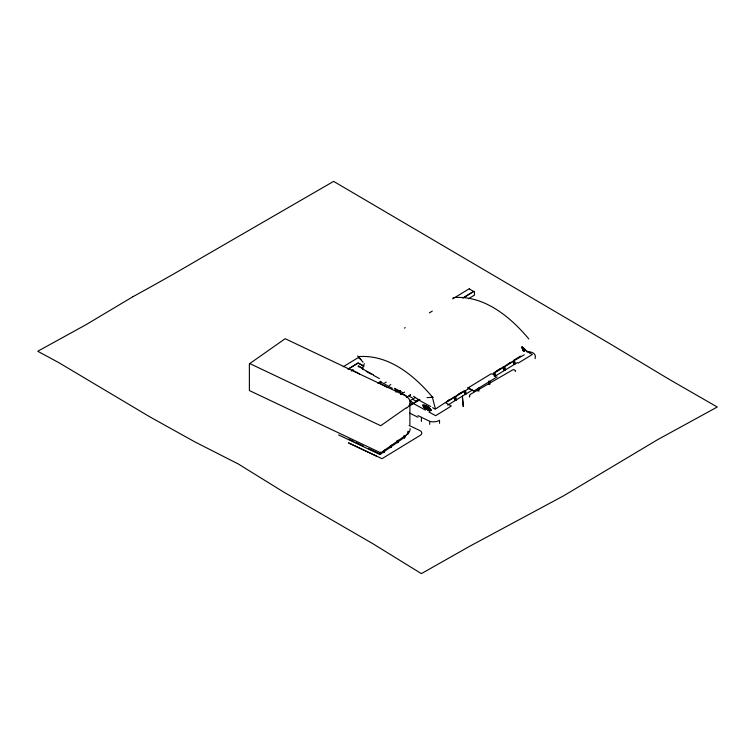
<?xml version="1.0" encoding="UTF-8"?>
<svg xmlns="http://www.w3.org/2000/svg" width="755" height="755" viewBox="0 0 755 755"><rect width="100%" height="100%" fill="white"/><g stroke="black" fill="none" stroke-linecap="round" stroke-linejoin="round"><path stroke-width="1.13" d="M426.084 407.86L425.159 406.7L425.074 408.162L424.244 406.275L425.159 408.106L425.159 406.7M426.188 407.719L426.273 409.012L425.792 408.03M426.254 407.171L426.971 407.181L426.254 407.171L427.311 407.936L427.453 409.654M426.349 407.115L424.584 406.473M425.367 407.851L425.367 408.559L425.603 407.889L427.311 409.578L425.962 408.908L425.801 407.511M425.678 407.775L425.886 407.115M426.188 406.888L426.046 406.813M425.263 406.379L424.905 405.992L426.188 406.992M425.65 406.69L424.905 405.992M427.679 408.908L428.151 410.163L428.916 409.965L429.859 411.041L428.916 409.965M362.419 368.827L364.325 363.646M522.97 350.471C524.291 347.357 522.432 352.651 523.064 349.008L530.246 352.906M424.338 406.218L423.715 407.606L424.329 407.313L425.452 408.502M424.065 407.804L424.329 407.313M523.394 350.405L524.423 351.424L523.451 349.339M522.167 348.036L522.96 348.574L522.3 348.168M428.529 410.003L429.321 409.097L429.765 411.098M469.874 395.95L469.44 397.017L469.534 395.271L470.431 394.318L512.409 370.035C513.957 368.553 516.524 371.403 515.221 371.469M428.887 408.568L426.99 407.577L427.33 407.171L428.887 408.568L427.33 407.171M405.218 436.418L407.322 433.719L408.257 433.615L408.219 431.218M419.912 399.716L409.861 405.746M406.048 407.926L380.718 425.716L250.188 363.778M380.303 453.17L403.661 436.767M338.618 434.927L379.982 454.557L397.677 442.128L398.272 442.411L398.272 440.25M398.583 441.486L404.52 437.315M383.106 452.358L384.361 452.188L384.361 450.018M390.108 447.441L391.307 447.309L391.307 445.148M397.064 440.391L397.064 442.553L398.272 442.411M404.048 435.484L404.048 437.645L404.652 437.938L405.18 435.399M404.435 328.104L405.199 327.642M429.378 312.872L432.275 311.107M452.613 298.905L469.459 288.618M343.223 366.77L358.096 357.681L360.956 359.238M462.768 298.074L473.772 291.355L463.768 297.659M348.168 369.035L358.134 362.947L363.834 366.062M348.168 369.157L358.134 363.07L363.834 366.184M468.515 298.744L474.461 295.12L474.461 291.355M351.349 371.054L353.34 369.837M377.566 383.078L379.586 382.134M380.275 381.426L380.907 381.322M378.925 383.115L380.746 382.002M384.823 382.898L386.211 382.058M389.42 385.409L390.797 384.569M388.079 387.57L389.457 386.73M395.903 392.072L397.97 390.807M399.272 391.354L400.66 390.514M400.49 394.582L402.557 393.317M404.576 392.09L403.198 392.93L399.272 390.788M406.445 397.602L407.823 396.752M409.153 395.95L410.531 395.101M410.342 400.527L412.419 399.263L416.335 401.122L414.957 401.962M413.051 398.876L414.429 398.036M409.55 405.265L413.636 403.057L409.71 400.914M416.968 400.735L419.044 399.47L416.968 401.018M412.938 403.472L411.56 404.038M468.015 387.919L491.278 373.716M513.589 360.333L520.582 356.067M447.611 400.839L449.602 399.621M458.559 394.157L461.55 392.336M496.979 370.696L499.999 368.855M508.03 363.957L510.04 362.73M446.148 401.877L454.633 396.743M455.954 395.894L463.627 391.25M494.601 372.338L503.274 367.005L503.972 367.119L504.793 370.261L504.095 370.148L503.274 367.005M504.595 366.241L511.588 361.975M435.352 409.106L445.271 402.594L451.311 406.02L435.682 415.684L428.887 411.975M445.856 402.594L454.831 397.121L455.652 400.263L454.954 400.15L454.123 397.007L454.831 397.121M464.674 391.109L463.976 390.996L464.797 394.138L465.495 394.252L464.674 391.109L455.652 396.611L456.482 399.763L455.775 399.65L456.482 399.763M469.459 388.183L465.439 390.637L466.269 393.789L465.561 393.676L466.269 393.789M492.109 374.357L494.11 373.14L494.657 375.235M503.972 367.119L494.969 372.611L495.79 375.764L495.091 375.65M524.3 354.812L514.013 360.692M504.01 369.837L504.85 369.686M513.768 363.872L514.721 363.665M494.761 376.188L495.62 375.669M447.677 405.133L472.29 390.108M494.931 376.283L517.411 362.56M518.109 363.183L532.332 354.482L527.056 351.471M497.111 376.868L473.847 391.071L467.949 387.664M422.507 405.256L422.602 405.199A10.712 6.182 60 0 1 431.265 410.201L431.171 410.258A10.712 6.182 60 0 0 422.507 405.256L423.942 406.841M423.187 405.652L424.178 406.634L423.432 405.577A10.202 5.889 60 0 1 430.435 409.616L429.416 409.842M522.866 348.442L523.375 348.904L522.866 348.621M423.951 407.002L423.159 406.105M523.885 349.48L523.961 350.131L524.801 349.886A10.202 5.889 60 0 0 522.026 347.281M523.961 350.131L524.942 350.075M425.367 407.153L425.631 407.757L425.773 407.285M524.178 350.546L524.329 351.481M424.234 407.37L425.159 408.106M522.064 346.885A10.712 6.182 60 0 1 525.622 350.471L525.527 350.518A10.712 6.182 60 0 0 521.969 346.941M426.603 407.87L427.311 408.172M426.273 407.445L427.311 407.936M426.603 408.549L427.217 409.635M427.358 408.068L428.217 409.408L427.217 407.993M427.16 408.54L426.603 408.219M428.217 408.455L428.123 409.465M429.142 409.465L429.774 409.823M428.151 410.163L428.67 410.465M410.984 401.33L410.852 402.066M524.876 350.613L525.622 350.471M430.52 410.352L431.265 410.201M453.151 297.63C483.889 294.856 510.295 316.76 528.83 338.948M358.842 356.624C388.476 354.378 414.004 375.254 432.058 396.601M427.047 397.611L433.285 397.272M524.97 350.565L524.281 350.556M429.925 410.295L430.614 410.295M494.11 373.14L493.402 373.027L494.148 375.858M526.499 351.679C530.935 351.386 536.88 353.066 535.087 358.644M348.631 442.977L381.992 458.691L420.233 435.352A5.776 3.331 0 0 0 419.704 430.482L409.097 425.442M390.703 447.026L391.307 447.309M383.757 451.896L384.361 452.188M380.803 452.896L249.386 390.543L249.386 363.844L285.173 338.702L404.387 395.271A15.902 9.183 0 0 1 406.558 408.106M348.659 439.108L353.963 441.628M356.077 442.628L363.504 446.158M368.808 448.668L379.416 453.708M348.678 442.902L376.273 456.001M417.94 415.59L429.708 421.328A8.088 4.672 0 0 0 439.523 420.261L439.523 423.291M409.625 413.06L417.94 417.251M468.081 388.183L473.772 391.062M473.772 291.553L469.355 288.948M363.051 368.44L358.323 365.864L358.323 366.798M410.531 394.818L409.861 394.733M413.57 396.394L415.618 397.507M363.202 369.261L373.253 374.744M415.118 397.611L419.044 399.754M362.419 369.28L363.07 369.639M366.222 371.356L371.243 374.102M373.253 375.197L379.387 378.548M419.837 400.631L430.699 406.558M432.672 407.643L434.654 408.946M398.602 390.42L394.686 388.287L394.686 388.844M408.455 395.799L412.381 397.942M380.275 381.709L384.191 383.851M384.861 384.219L388.787 386.362M390.439 387.258L392.392 388.334M395.025 389.769L397.97 391.373M398.64 391.741L400.603 392.808M403.236 394.252L406.171 395.856M378.198 382.417L382.124 384.55M382.794 384.918L386.711 387.06M351.905 369.827L359.644 374.046M413.202 403.415L425.452 410.107M358.323 366.222L361.994 368.298M425.074 406.747L426.046 407.285M522.677 350.528L523.319 350.792M425.329 406.341L426.943 407.332M424.82 408.247L425.367 408.559M521.95 348.178L523.375 348.904M357.615 355.954L363.07 362.211M524.848 350.131L524.706 349.942A10.202 5.889 60 0 0 521.931 347.328M430.492 409.861L430.341 409.672A10.202 5.889 60 0 0 423.338 405.624M514.872 361.673L515.429 363.778M513.032 361.041L513.853 364.193L514.561 364.306L513.73 361.154L504.727 366.647L505.557 369.799M432.181 396.545L435.352 408.644M462.428 396.13L463.287 406.605L462.428 398.111M489.806 381.124L489.806 384.474M488.796 381.143L488.796 384.484M478.915 387.777L478.915 391.128M477.906 388.91L477.906 391.137M429.708 421.328L429.708 424.357M428.529 408.634L428.434 410.05M427.774 408.851L427.679 409.889M426.698 408.493L426.698 408.974M421.422 417.336L421.422 421.375M409.899 403.831L409.899 424.716M408.03 431.737L408.03 433.908M404.652 435.767L404.652 437.938M397.668 440.675L397.668 442.836M390.703 445.563L390.703 447.724M383.71 450.48L383.71 452.641M380.473 452.047L380.473 454.208M379.982 452.396L379.982 454.557M410.097 428.623A15.902 9.183 0 0 1 406.558 434.805M133.059 296.63L86.155 324.612L37.75 351.264L58.777 362.627L150 416.949L194.894 441.901L238.353 464.014L283.238 491.788L373.027 543.817L421.394 573.63L469.799 546.205L563.608 495.818L657.426 439.778L717.25 407.02L668.883 379.161L611.625 344.742L333.616 181.37L201.944 257.559A2599.531 1514.049 -59.6 0 1 133.059 296.63"/></g></svg>
